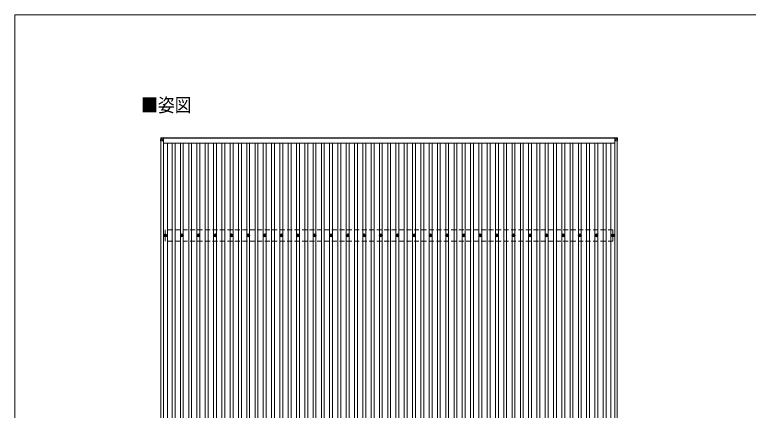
# Model space of a CAD drawing. Units: millimetres at full size, sheet at 1:50; details may follow other scales. Extents: x -14053 to 14053, y -9700 to 9700.
# Drawn here: x -14053 to -5204, y 4929 to 9700 of the extents above; entities that cross this region are included whole.
import ezdxf
from ezdxf.enums import TextEntityAlignment as Align

# ---------------------------------------------------------------- set-up
doc = ezdxf.new("R2010")
doc.units = ezdxf.units.MM
doc.header["$LTSCALE"] = 50
doc.linetypes.add('DASHED1', pattern=[1.8, 1.2, -0.6])
for name, color, linetype, lineweight in [('1-1_壁線', 2, 'Continuous', 20), ('1-2_建具', 134, 'Continuous', 9), ('1-3_階段', 5, 'Continuous', 9), ('1-4_設備', 2, 'DASHED1', 20), ('1-5_仕上げ', 6, 'Continuous', 5), ('F-0_ﾚｲﾔ240', 7, 'Continuous', 9)]:
    doc.layers.add(name, color=color, linetype=linetype, lineweight=lineweight)
doc.layers.add('1-7_ハッチ', color=7, linetype='Continuous')
doc.styles.add('ＭＳ ゴシック', font='')
doc.styles.get('ＭＳ ゴシック').set_extended_font_data('MS Gothic')

msp = doc.modelspace()

# ---------------------------------------------------------------- linework, layer by layer
at = {"layer": '1-1_壁線'}
for p, q in [((-12288.91, 2797.44), (-12288.91, 8178.46)), ((-12259.91, 2797.39), (-12259.91, 8178.41)), ((-12259.91, 8151.22), (-6813.91, 8151.22)), ((-12258.44, 8214.64), (-6816.22, 8214.64)), ((-6816.22, 8210.05), (-12258.44, 8210.05)), ((-12210.41, 2822.12), (-12210.41, 8151.22)), ((-6863.41, 2822.12), (-6863.41, 8151.22)), ((-6813.91, 2797.39), (-6813.91, 8178.42)), ((-6784.91, 2802.27), (-6784.91, 8178.47))]:
    msp.add_line(p, q, dxfattribs=at)
at = {"layer": '1-2_建具'}
for p, q in [((-12154.41, 2822.12), (-12154.41, 8151.22)), ((-12119.41, 2822.12), (-12119.41, 8151.22)), ((-12054.41, 2822.12), (-12054.41, 8151.22)), ((-12019.41, 2822.12), (-12019.41, 8151.22)), ((-11954.41, 2822.12), (-11954.41, 8151.22)), ((-11919.41, 2822.12), (-11919.41, 8151.22)), ((-11854.41, 2822.12), (-11854.41, 8151.22)), ((-11819.41, 2822.12), (-11819.41, 8151.22)), ((-11754.41, 2822.12), (-11754.41, 8151.22)), ((-11719.41, 2822.12), (-11719.41, 8151.22)), ((-11654.41, 2822.12), (-11654.41, 8151.22)), ((-11619.41, 2822.12), (-11619.41, 8151.22)), ((-11554.41, 2822.12), (-11554.41, 8151.22)), ((-11519.41, 2822.12), (-11519.41, 8151.22)), ((-11454.41, 2822.12), (-11454.41, 8151.22)), ((-11419.41, 2822.12), (-11419.41, 8151.22)), ((-11354.41, 2822.12), (-11354.41, 8151.22)), ((-11319.41, 2822.12), (-11319.41, 8151.22)), ((-11254.41, 2822.12), (-11254.41, 8151.22)), ((-11219.41, 2822.12), (-11219.41, 8151.22)), ((-11154.41, 2822.12), (-11154.41, 8151.22)), ((-11119.41, 2822.12), (-11119.41, 8151.22)), ((-11054.41, 2822.12), (-11054.41, 8151.22)), ((-11019.41, 2822.12), (-11019.41, 8151.22)), ((-10954.41, 2822.12), (-10954.41, 8151.22)), ((-10919.41, 2822.12), (-10919.41, 8151.22)), ((-10854.41, 2822.12), (-10854.41, 8151.22)), ((-10819.41, 2822.12), (-10819.41, 8151.22)), ((-10754.41, 2822.12), (-10754.41, 8151.22)), ((-10719.41, 2822.12), (-10719.41, 8151.22)), ((-10654.41, 2822.12), (-10654.41, 8151.22)), ((-10619.41, 2822.12), (-10619.41, 8151.22)), ((-10554.41, 2822.12), (-10554.41, 8151.22)), ((-10519.41, 2822.12), (-10519.41, 8151.22)), ((-10454.41, 2822.12), (-10454.41, 8151.22)), ((-10419.41, 2822.12), (-10419.41, 8151.22)), ((-10354.41, 2822.12), (-10354.41, 8151.22)), ((-10319.41, 2822.12), (-10319.41, 8151.22)), ((-10254.41, 2822.12), (-10254.41, 8151.22)), ((-10219.41, 2822.12), (-10219.41, 8151.22)), ((-10154.41, 2822.12), (-10154.41, 8151.22)), ((-10119.41, 2822.12), (-10119.41, 8151.22)), ((-10054.41, 2822.12), (-10054.41, 8151.22)), ((-10019.41, 2822.12), (-10019.41, 8151.22)), ((-9954.41, 2822.12), (-9954.41, 8151.22)), ((-9919.41, 2822.12), (-9919.41, 8151.22)), ((-9854.41, 2822.12), (-9854.41, 8151.22)), ((-9819.41, 2822.12), (-9819.41, 8151.22)), ((-9754.41, 2822.12), (-9754.41, 8151.22)), ((-9719.41, 2822.12), (-9719.41, 8151.22)), ((-9654.41, 2822.12), (-9654.41, 8151.22)), ((-9619.41, 2822.12), (-9619.41, 8151.22)), ((-9554.41, 2822.12), (-9554.41, 8151.22)), ((-9519.41, 2822.12), (-9519.41, 8151.22)), ((-9454.41, 2822.12), (-9454.41, 8151.22)), ((-9419.41, 2822.12), (-9419.41, 8151.22)), ((-9354.41, 2822.12), (-9354.41, 8151.22)), ((-9319.41, 2822.12), (-9319.41, 8151.22)), ((-9254.41, 2822.12), (-9254.41, 8151.22)), ((-9219.41, 2822.12), (-9219.41, 8151.22)), ((-9154.41, 2822.12), (-9154.41, 8151.22)), ((-9119.41, 2822.12), (-9119.41, 8151.22)), ((-9054.41, 2822.12), (-9054.41, 8151.22)), ((-9019.41, 2822.12), (-9019.41, 8151.22)), ((-8954.41, 2822.12), (-8954.41, 8151.22)), ((-8919.41, 2822.12), (-8919.41, 8151.22)), ((-8854.41, 2822.12), (-8854.41, 8151.22)), ((-8819.41, 2822.12), (-8819.41, 8151.22)), ((-8754.41, 2822.12), (-8754.41, 8151.22)), ((-8719.41, 2822.12), (-8719.41, 8151.22)), ((-8654.41, 2822.12), (-8654.41, 8151.22)), ((-8619.41, 2822.12), (-8619.41, 8151.22)), ((-8554.41, 2822.12), (-8554.41, 8151.22)), ((-8519.41, 2822.12), (-8519.41, 8151.22)), ((-8454.41, 2822.12), (-8454.41, 8151.22)), ((-8419.41, 2822.12), (-8419.41, 8151.22)), ((-8354.41, 2822.12), (-8354.41, 8151.22)), ((-8319.41, 2822.12), (-8319.41, 8151.22)), ((-8254.41, 2822.12), (-8254.41, 8151.22)), ((-8219.41, 2822.12), (-8219.41, 8151.22)), ((-8154.41, 2822.12), (-8154.41, 8151.22)), ((-8119.41, 2822.12), (-8119.41, 8151.22)), ((-8054.41, 2822.12), (-8054.41, 8151.22)), ((-8019.41, 2822.12), (-8019.41, 8151.22)), ((-7954.41, 2822.12), (-7954.41, 8151.22)), ((-7919.41, 2822.12), (-7919.41, 8151.22)), ((-7854.41, 2822.12), (-7854.41, 8151.22)), ((-7819.41, 2822.12), (-7819.41, 8151.22)), ((-7754.41, 2822.12), (-7754.41, 8151.22)), ((-7719.41, 2822.12), (-7719.41, 8151.22)), ((-7654.41, 2822.12), (-7654.41, 8151.22)), ((-7619.41, 2822.12), (-7619.41, 8151.22)), ((-7554.41, 2822.12), (-7554.41, 8151.22)), ((-7519.41, 2822.12), (-7519.41, 8151.22)), ((-7454.41, 2822.12), (-7454.41, 8151.22)), ((-7419.41, 2822.12), (-7419.41, 8151.22)), ((-7354.41, 2822.12), (-7354.41, 8151.22)), ((-7319.41, 2822.12), (-7319.41, 8151.22)), ((-7254.41, 2822.12), (-7254.41, 8151.22)), ((-7219.41, 2822.12), (-7219.41, 8151.22)), ((-7154.41, 2822.12), (-7154.41, 8151.22)), ((-7119.41, 2822.12), (-7119.41, 8151.22)), ((-7054.41, 2822.12), (-7054.41, 8151.22)), ((-7019.41, 2822.12), (-7019.41, 8151.22)), ((-6954.41, 2822.12), (-6954.41, 8151.22)), ((-6919.41, 2822.12), (-6919.41, 8151.22))]:
    msp.add_line(p, q, dxfattribs=at)
at = {"layer": '1-3_階段'}
for p, q in [((-12246.91, 7039.37), (-12242.5, 7039.37)), ((-12246.91, 7035.87), (-12242.5, 7035.87)), ((-12238.66, 7047.62), (-12238.66, 7043.2)), ((-12238.66, 7032.04), (-12238.66, 7027.62)), ((-12235.16, 7047.62), (-12235.16, 7043.2)), ((-12235.16, 7032.04), (-12235.16, 7027.62)), ((-12231.33, 7039.37), (-12226.92, 7039.37)), ((-12231.33, 7035.87), (-12226.92, 7035.87)), ((-12046.91, 7039.37), (-12042.5, 7039.37)), ((-12046.91, 7035.87), (-12042.5, 7035.87)), ((-12038.66, 7047.62), (-12038.66, 7043.2)), ((-12038.66, 7032.04), (-12038.66, 7027.62)), ((-12035.16, 7047.62), (-12035.16, 7043.2)), ((-12035.16, 7032.04), (-12035.16, 7027.62)), ((-12031.33, 7039.37), (-12026.92, 7039.37)), ((-12031.33, 7035.87), (-12026.92, 7035.87)), ((-11846.91, 7039.37), (-11842.5, 7039.37)), ((-11846.91, 7035.87), (-11842.5, 7035.87)), ((-11838.66, 7047.62), (-11838.66, 7043.2)), ((-11838.66, 7032.04), (-11838.66, 7027.62)), ((-11835.16, 7047.62), (-11835.16, 7043.2)), ((-11835.16, 7032.04), (-11835.16, 7027.62)), ((-11831.33, 7039.37), (-11826.92, 7039.37)), ((-11831.33, 7035.87), (-11826.92, 7035.87)), ((-11646.91, 7039.37), (-11642.5, 7039.37)), ((-11646.91, 7035.87), (-11642.5, 7035.87)), ((-11638.66, 7047.62), (-11638.66, 7043.2)), ((-11638.66, 7032.04), (-11638.66, 7027.62)), ((-11635.16, 7047.62), (-11635.16, 7043.2)), ((-11635.16, 7032.04), (-11635.16, 7027.62)), ((-11631.33, 7039.37), (-11626.92, 7039.37)), ((-11631.33, 7035.87), (-11626.92, 7035.87)), ((-11446.91, 7039.37), (-11442.5, 7039.37)), ((-11446.91, 7035.87), (-11442.5, 7035.87)), ((-11438.66, 7047.62), (-11438.66, 7043.2)), ((-11438.66, 7032.04), (-11438.66, 7027.62)), ((-11435.16, 7047.62), (-11435.16, 7043.2)), ((-11435.16, 7032.04), (-11435.16, 7027.62)), ((-11431.33, 7039.37), (-11426.92, 7039.37)), ((-11431.33, 7035.87), (-11426.92, 7035.87)), ((-11246.91, 7039.37), (-11242.5, 7039.37)), ((-11246.91, 7035.87), (-11242.5, 7035.87)), ((-11238.66, 7047.62), (-11238.66, 7043.2)), ((-11238.66, 7032.04), (-11238.66, 7027.62)), ((-11235.16, 7047.62), (-11235.16, 7043.2)), ((-11235.16, 7032.04), (-11235.16, 7027.62)), ((-11231.33, 7039.37), (-11226.92, 7039.37)), ((-11231.33, 7035.87), (-11226.92, 7035.87)), ((-11046.91, 7039.37), (-11042.5, 7039.37)), ((-11046.91, 7035.87), (-11042.5, 7035.87)), ((-11038.66, 7047.62), (-11038.66, 7043.2)), ((-11038.66, 7032.04), (-11038.66, 7027.62)), ((-11035.16, 7047.62), (-11035.16, 7043.2)), ((-11035.16, 7032.04), (-11035.16, 7027.62)), ((-11031.33, 7039.37), (-11026.92, 7039.37)), ((-11031.33, 7035.87), (-11026.92, 7035.87)), ((-10846.91, 7039.37), (-10842.5, 7039.37)), ((-10846.91, 7035.87), (-10842.5, 7035.87)), ((-10838.66, 7047.62), (-10838.66, 7043.2)), ((-10838.66, 7032.04), (-10838.66, 7027.62)), ((-10835.16, 7047.62), (-10835.16, 7043.2)), ((-10835.16, 7032.04), (-10835.16, 7027.62)), ((-10831.33, 7039.37), (-10826.92, 7039.37)), ((-10831.33, 7035.87), (-10826.92, 7035.87)), ((-10646.91, 7039.37), (-10642.5, 7039.37)), ((-10646.91, 7035.87), (-10642.5, 7035.87)), ((-10638.66, 7047.62), (-10638.66, 7043.2)), ((-10638.66, 7032.04), (-10638.66, 7027.62)), ((-10635.16, 7047.62), (-10635.16, 7043.2)), ((-10635.16, 7032.04), (-10635.16, 7027.62)), ((-10631.33, 7039.37), (-10626.92, 7039.37)), ((-10631.33, 7035.87), (-10626.92, 7035.87)), ((-10446.91, 7039.37), (-10442.5, 7039.37)), ((-10446.91, 7035.87), (-10442.5, 7035.87)), ((-10438.66, 7047.62), (-10438.66, 7043.2)), ((-10438.66, 7032.04), (-10438.66, 7027.62)), ((-10435.16, 7047.62), (-10435.16, 7043.2)), ((-10435.16, 7032.04), (-10435.16, 7027.62)), ((-10431.33, 7039.37), (-10426.92, 7039.37)), ((-10431.33, 7035.87), (-10426.92, 7035.87)), ((-10246.91, 7039.37), (-10242.5, 7039.37)), ((-10246.91, 7035.87), (-10242.5, 7035.87)), ((-10238.66, 7047.62), (-10238.66, 7043.2)), ((-10238.66, 7032.04), (-10238.66, 7027.62)), ((-10235.16, 7047.62), (-10235.16, 7043.2)), ((-10235.16, 7032.04), (-10235.16, 7027.62)), ((-10231.33, 7039.37), (-10226.92, 7039.37)), ((-10231.33, 7035.87), (-10226.92, 7035.87)), ((-10046.91, 7039.37), (-10042.5, 7039.37)), ((-10046.91, 7035.87), (-10042.5, 7035.87)), ((-10038.66, 7047.62), (-10038.66, 7043.2)), ((-10038.66, 7032.04), (-10038.66, 7027.62)), ((-10035.16, 7047.62), (-10035.16, 7043.2)), ((-10035.16, 7032.04), (-10035.16, 7027.62)), ((-10031.33, 7039.37), (-10026.92, 7039.37)), ((-10031.33, 7035.87), (-10026.92, 7035.87)), ((-9846.91, 7039.37), (-9842.5, 7039.37)), ((-9846.91, 7035.87), (-9842.5, 7035.87)), ((-9838.66, 7047.62), (-9838.66, 7043.2)), ((-9838.66, 7032.04), (-9838.66, 7027.62)), ((-9835.16, 7047.62), (-9835.16, 7043.2)), ((-9835.16, 7032.04), (-9835.16, 7027.62)), ((-9831.33, 7039.37), (-9826.92, 7039.37)), ((-9831.33, 7035.87), (-9826.92, 7035.87)), ((-9646.91, 7039.37), (-9642.5, 7039.37)), ((-9646.91, 7035.87), (-9642.5, 7035.87)), ((-9638.66, 7047.62), (-9638.66, 7043.2)), ((-9638.66, 7032.04), (-9638.66, 7027.62)), ((-9635.16, 7047.62), (-9635.16, 7043.2)), ((-9635.16, 7032.04), (-9635.16, 7027.62)), ((-9631.33, 7039.37), (-9626.92, 7039.37)), ((-9631.33, 7035.87), (-9626.92, 7035.87)), ((-9446.91, 7039.37), (-9442.5, 7039.37)), ((-9446.91, 7035.87), (-9442.5, 7035.87)), ((-9438.66, 7047.62), (-9438.66, 7043.2)), ((-9438.66, 7032.04), (-9438.66, 7027.62)), ((-9435.16, 7047.62), (-9435.16, 7043.2)), ((-9435.16, 7032.04), (-9435.16, 7027.62)), ((-9431.33, 7039.37), (-9426.92, 7039.37)), ((-9431.33, 7035.87), (-9426.92, 7035.87)), ((-9246.91, 7039.37), (-9242.5, 7039.37)), ((-9246.91, 7035.87), (-9242.5, 7035.87)), ((-9238.66, 7047.62), (-9238.66, 7043.2)), ((-9238.66, 7032.04), (-9238.66, 7027.62)), ((-9235.16, 7047.62), (-9235.16, 7043.2)), ((-9235.16, 7032.04), (-9235.16, 7027.62)), ((-9231.33, 7039.37), (-9226.92, 7039.37)), ((-9231.33, 7035.87), (-9226.92, 7035.87)), ((-9046.91, 7039.37), (-9042.5, 7039.37)), ((-9046.91, 7035.87), (-9042.5, 7035.87)), ((-9038.66, 7047.62), (-9038.66, 7043.2)), ((-9038.66, 7032.04), (-9038.66, 7027.62)), ((-9035.16, 7047.62), (-9035.16, 7043.2)), ((-9035.16, 7032.04), (-9035.16, 7027.62)), ((-9031.33, 7039.37), (-9026.92, 7039.37)), ((-9031.33, 7035.87), (-9026.92, 7035.87)), ((-8846.91, 7039.37), (-8842.5, 7039.37)), ((-8846.91, 7035.87), (-8842.5, 7035.87)), ((-8838.66, 7047.62), (-8838.66, 7043.2)), ((-8838.66, 7032.04), (-8838.66, 7027.62)), ((-8835.16, 7047.62), (-8835.16, 7043.2)), ((-8835.16, 7032.04), (-8835.16, 7027.62)), ((-8831.33, 7039.37), (-8826.92, 7039.37)), ((-8831.33, 7035.87), (-8826.92, 7035.87)), ((-8646.91, 7039.37), (-8642.5, 7039.37)), ((-8646.91, 7035.87), (-8642.5, 7035.87)), ((-8638.66, 7047.62), (-8638.66, 7043.2)), ((-8638.66, 7032.04), (-8638.66, 7027.62)), ((-8635.16, 7047.62), (-8635.16, 7043.2)), ((-8635.16, 7032.04), (-8635.16, 7027.62)), ((-8631.33, 7039.37), (-8626.92, 7039.37)), ((-8631.33, 7035.87), (-8626.92, 7035.87)), ((-8446.91, 7039.37), (-8442.5, 7039.37)), ((-8446.91, 7035.87), (-8442.5, 7035.87)), ((-8438.66, 7047.62), (-8438.66, 7043.2)), ((-8438.66, 7032.04), (-8438.66, 7027.62)), ((-8435.16, 7047.62), (-8435.16, 7043.2)), ((-8435.16, 7032.04), (-8435.16, 7027.62)), ((-8431.33, 7039.37), (-8426.92, 7039.37)), ((-8431.33, 7035.87), (-8426.92, 7035.87)), ((-8246.91, 7039.37), (-8242.5, 7039.37)), ((-8246.91, 7035.87), (-8242.5, 7035.87)), ((-8238.66, 7047.62), (-8238.66, 7043.2)), ((-8238.66, 7032.04), (-8238.66, 7027.62)), ((-8235.16, 7047.62), (-8235.16, 7043.2)), ((-8235.16, 7032.04), (-8235.16, 7027.62)), ((-8231.33, 7039.37), (-8226.92, 7039.37)), ((-8231.33, 7035.87), (-8226.92, 7035.87)), ((-8046.91, 7039.37), (-8042.5, 7039.37)), ((-8046.91, 7035.87), (-8042.5, 7035.87)), ((-8038.66, 7047.62), (-8038.66, 7043.2)), ((-8038.66, 7032.04), (-8038.66, 7027.62)), ((-8035.16, 7047.62), (-8035.16, 7043.2)), ((-8035.16, 7032.04), (-8035.16, 7027.62)), ((-8031.33, 7039.37), (-8026.92, 7039.37)), ((-8031.33, 7035.87), (-8026.92, 7035.87)), ((-7846.91, 7039.37), (-7842.5, 7039.37)), ((-7846.91, 7035.87), (-7842.5, 7035.87)), ((-7838.66, 7047.62), (-7838.66, 7043.2)), ((-7838.66, 7032.04), (-7838.66, 7027.62)), ((-7835.16, 7047.62), (-7835.16, 7043.2)), ((-7835.16, 7032.04), (-7835.16, 7027.62)), ((-7831.33, 7039.37), (-7826.92, 7039.37)), ((-7831.33, 7035.87), (-7826.92, 7035.87)), ((-7646.91, 7039.37), (-7642.5, 7039.37)), ((-7646.91, 7035.87), (-7642.5, 7035.87)), ((-7638.66, 7047.62), (-7638.66, 7043.2)), ((-7638.66, 7032.04), (-7638.66, 7027.62)), ((-7635.16, 7047.62), (-7635.16, 7043.2)), ((-7635.16, 7032.04), (-7635.16, 7027.62)), ((-7631.33, 7039.37), (-7626.92, 7039.37)), ((-7631.33, 7035.87), (-7626.92, 7035.87)), ((-7446.91, 7039.37), (-7442.5, 7039.37)), ((-7446.91, 7035.87), (-7442.5, 7035.87)), ((-7438.66, 7047.62), (-7438.66, 7043.2)), ((-7438.66, 7032.04), (-7438.66, 7027.62)), ((-7435.16, 7047.62), (-7435.16, 7043.2)), ((-7435.16, 7032.04), (-7435.16, 7027.62)), ((-7431.33, 7039.37), (-7426.92, 7039.37)), ((-7431.33, 7035.87), (-7426.92, 7035.87)), ((-7246.91, 7039.37), (-7242.5, 7039.37)), ((-7246.91, 7035.87), (-7242.5, 7035.87)), ((-7238.66, 7047.62), (-7238.66, 7043.2)), ((-7238.66, 7032.04), (-7238.66, 7027.62)), ((-7235.16, 7047.62), (-7235.16, 7043.2)), ((-7235.16, 7032.04), (-7235.16, 7027.62)), ((-7231.33, 7039.37), (-7226.92, 7039.37)), ((-7231.33, 7035.87), (-7226.92, 7035.87)), ((-7046.91, 7039.37), (-7042.5, 7039.37)), ((-7046.91, 7035.87), (-7042.5, 7035.87)), ((-7038.66, 7047.62), (-7038.66, 7043.2)), ((-7038.66, 7032.04), (-7038.66, 7027.62)), ((-7035.16, 7047.62), (-7035.16, 7043.2)), ((-7035.16, 7032.04), (-7035.16, 7027.62)), ((-7031.33, 7039.37), (-7026.92, 7039.37)), ((-7031.33, 7035.87), (-7026.92, 7035.87)), ((-6846.91, 7039.37), (-6842.5, 7039.37)), ((-6846.91, 7035.87), (-6842.5, 7035.87)), ((-6838.66, 7047.62), (-6838.66, 7043.2)), ((-6838.66, 7032.04), (-6838.66, 7027.62)), ((-6835.16, 7047.62), (-6835.16, 7043.2)), ((-6835.16, 7032.04), (-6835.16, 7027.62)), ((-6831.33, 7039.37), (-6826.92, 7039.37)), ((-6831.33, 7035.87), (-6826.92, 7035.87))]:
    msp.add_line(p, q, dxfattribs=at)
for centre, radius in [((-12236.91, 7037.62), 18.25), ((-12236.91, 7037.62), 10.15), ((-12236.91, 7037.62), 5.85), ((-12236.91, 7037.62), 5.25), ((-12036.91, 7037.62), 18.25), ((-12036.91, 7037.62), 10.15), ((-12036.91, 7037.62), 5.85), ((-12036.91, 7037.62), 5.25), ((-11836.91, 7037.62), 18.25), ((-11836.91, 7037.62), 10.15), ((-11836.91, 7037.62), 5.85), ((-11836.91, 7037.62), 5.25), ((-11636.91, 7037.62), 18.25), ((-11636.91, 7037.62), 10.15), ((-11636.91, 7037.62), 5.85), ((-11636.91, 7037.62), 5.25), ((-11436.91, 7037.62), 18.25), ((-11436.91, 7037.62), 10.15), ((-11436.91, 7037.62), 5.85), ((-11436.91, 7037.62), 5.25), ((-11236.91, 7037.62), 18.25), ((-11236.91, 7037.62), 10.15), ((-11236.91, 7037.62), 5.85), ((-11236.91, 7037.62), 5.25), ((-11036.91, 7037.62), 18.25), ((-11036.91, 7037.62), 10.15), ((-11036.91, 7037.62), 5.85), ((-11036.91, 7037.62), 5.25), ((-10836.91, 7037.62), 18.25), ((-10836.91, 7037.62), 10.15), ((-10836.91, 7037.62), 5.85), ((-10836.91, 7037.62), 5.25), ((-10636.91, 7037.62), 18.25), ((-10636.91, 7037.62), 10.15), ((-10636.91, 7037.62), 5.85), ((-10636.91, 7037.62), 5.25), ((-10436.91, 7037.62), 18.25), ((-10436.91, 7037.62), 10.15), ((-10436.91, 7037.62), 5.85), ((-10436.91, 7037.62), 5.25), ((-10236.91, 7037.62), 18.25), ((-10236.91, 7037.62), 10.15), ((-10236.91, 7037.62), 5.85), ((-10236.91, 7037.62), 5.25), ((-10036.91, 7037.62), 18.25), ((-10036.91, 7037.62), 10.15), ((-10036.91, 7037.62), 5.85), ((-10036.91, 7037.62), 5.25), ((-9836.91, 7037.62), 18.25), ((-9836.91, 7037.62), 10.15), ((-9836.91, 7037.62), 5.85), ((-9836.91, 7037.62), 5.25), ((-9636.91, 7037.62), 18.25), ((-9636.91, 7037.62), 10.15), ((-9636.91, 7037.62), 5.85), ((-9636.91, 7037.62), 5.25), ((-9436.91, 7037.62), 18.25), ((-9436.91, 7037.62), 10.15), ((-9436.91, 7037.62), 5.85), ((-9436.91, 7037.62), 5.25), ((-9236.91, 7037.62), 18.25), ((-9236.91, 7037.62), 10.15), ((-9236.91, 7037.62), 5.85), ((-9236.91, 7037.62), 5.25), ((-9036.91, 7037.62), 18.25), ((-9036.91, 7037.62), 10.15), ((-9036.91, 7037.62), 5.85), ((-9036.91, 7037.62), 5.25), ((-8836.91, 7037.62), 18.25), ((-8836.91, 7037.62), 10.15), ((-8836.91, 7037.62), 5.85), ((-8836.91, 7037.62), 5.25), ((-8636.91, 7037.62), 18.25), ((-8636.91, 7037.62), 10.15), ((-8636.91, 7037.62), 5.85), ((-8636.91, 7037.62), 5.25), ((-8436.91, 7037.62), 18.25), ((-8436.91, 7037.62), 10.15), ((-8436.91, 7037.62), 5.85), ((-8436.91, 7037.62), 5.25), ((-8236.91, 7037.62), 18.25), ((-8236.91, 7037.62), 10.15), ((-8236.91, 7037.62), 5.85), ((-8236.91, 7037.62), 5.25), ((-8036.91, 7037.62), 18.25), ((-8036.91, 7037.62), 10.15), ((-8036.91, 7037.62), 5.85), ((-8036.91, 7037.62), 5.25), ((-7836.91, 7037.62), 18.25), ((-7836.91, 7037.62), 10.15), ((-7836.91, 7037.62), 5.85), ((-7836.91, 7037.62), 5.25), ((-7636.91, 7037.62), 18.25), ((-7636.91, 7037.62), 10.15), ((-7636.91, 7037.62), 5.85), ((-7636.91, 7037.62), 5.25), ((-7436.91, 7037.62), 18.25), ((-7436.91, 7037.62), 10.15), ((-7436.91, 7037.62), 5.85), ((-7436.91, 7037.62), 5.25), ((-7236.91, 7037.62), 18.25), ((-7236.91, 7037.62), 10.15), ((-7236.91, 7037.62), 5.85), ((-7236.91, 7037.62), 5.25), ((-7036.91, 7037.62), 18.25), ((-7036.91, 7037.62), 10.15), ((-7036.91, 7037.62), 5.85), ((-7036.91, 7037.62), 5.25), ((-6836.91, 7037.62), 18.25), ((-6836.91, 7037.62), 10.15), ((-6836.91, 7037.62), 5.85), ((-6836.91, 7037.62), 5.25)]:
    msp.add_circle(centre, radius, dxfattribs=at)
at = {"layer": '1-4_設備'}
for p, q in [((-12236.91, 6970.62), (-12236.91, 7104.62)), ((-6836.91, 7104.62), (-12236.91, 7104.62)), ((-6836.91, 6970.62), (-6836.91, 7104.62)), ((-6836.91, 6970.62), (-12236.91, 6970.62))]:
    msp.add_line(p, q, dxfattribs=at)
at = {"layer": '1-5_仕上げ'}
for p, q in [((-12292.74, 8177.88), (-12290.87, 8208.42)), ((-12290.87, 8208.42), (-12290.87, 8213.17)), ((-12288.98, 8208.23), (-12290.84, 8177.82)), ((-12290.84, 8178.47), (-12258.44, 8178.41)), ((-12258.44, 8216.97), (-12289, 8215.05)), ((-12288.99, 8215.05), (-12289, 8215.05)), ((-12258.44, 8216.97), (-12288.99, 8215.05)), ((-12288.99, 8215.05), (-12288.99, 8210.29)), ((-12288.99, 8210.29), (-12258.44, 8212.16)), ((-12288.88, 8208.24), (-12288.98, 8208.23)), ((-12258.44, 8210.2), (-12288.93, 8208.33)), ((-12258.44, 8178.41), (-12288.88, 8208.89)), ((-12258.44, 8216.97), (-12258.44, 8178.41)), ((-6816.22, 8216.97), (-6785.66, 8215.05)), ((-6816.22, 8216.97), (-6816.22, 8178.41)), ((-6816.22, 8216.97), (-6785.66, 8215.05)), ((-6785.66, 8210.29), (-6816.22, 8212.16)), ((-6816.22, 8210.2), (-6785.73, 8208.33)), ((-6816.22, 8178.41), (-6785.78, 8208.89)), ((-6783.82, 8178.47), (-6816.22, 8178.41)), ((-6785.78, 8208.24), (-6785.68, 8208.23)), ((-6785.68, 8208.23), (-6783.82, 8177.82)), ((-6785.66, 8215.05), (-6785.66, 8215.05)), ((-6785.66, 8215.05), (-6785.66, 8210.29)), ((-6783.79, 8208.42), (-6783.79, 8213.17)), ((-6781.92, 8177.88), (-6783.79, 8208.42))]:
    msp.add_line(p, q, dxfattribs=at)
for points in [[(-12290.87, 8213.17), (-12292.74, 8182.69), (-12292.74, 8177.88)], [(-6783.79, 8213.17), (-6781.92, 8182.69), (-6781.92, 8177.88)]]:
    msp.add_lwpolyline(points, dxfattribs=at)
for centre, radius, start, end in [((-12288.87, 8208.3), 2, 93.48408, 176.48407), ((-12288.64, 8221.14), 12.92, 260.08679, 268.52577), ((-12278.62, 8209.35), 10.42, 174.80664, 186.16183), ((-6796.04, 8209.35), 10.42, 353.83817, 5.19336), ((-6786.01, 8221.14), 12.92, 271.47423, 279.91321), ((-6785.79, 8208.3), 2, 3.51593, 86.51592)]:
    msp.add_arc(centre, radius, start, end, dxfattribs=at)
for centre, major_axis, ratio, start_param, end_param in [((-12290.73, 8177.88), (-2, 0), 0.033268, 0.0000002, 1.5185344), ((-12288.87, 8213.05), (-1.92, -0.56), 0.998105, 4.4898734, 5.9384966), ((-12288.87, 8208.3), (-0.12, 2), 0.02656, 0.0332981, 1.5518323), ((-12252.86, 8210.44), (-36.07, -2.1), 0.055348, 0.0000815, 0.0491486), ((-6821.8, 8210.44), (36.07, -2.1), 0.055348, 6.2340367, 6.2831038), ((-6785.79, 8208.3), (0.12, 2), 0.02656, 4.731353, 6.2498872), ((-6785.79, 8213.05), (1.92, -0.56), 0.998105, 0.3446887, 1.793312), ((-6783.93, 8177.88), (2, 0), 0.033268, 4.7646509, 6.2831851)]:
    msp.add_ellipse(centre, major_axis=major_axis, ratio=ratio, start_param=start_param, end_param=end_param, dxfattribs=at)
at = {"layer": 'F-0_ﾚｲﾔ240', "color": 5}
for q in [(-14053.43, -9700), (13346.57, 9700)]:
    msp.add_line((-14053.43, 9700), q, dxfattribs=at)

# ---------------------------------------------------------------- texts
at = {"layer": '1-7_ハッチ', "style": 'ＭＳ ゴシック', "width": 0.9}
msp.add_text('■姿図', height=165, dxfattribs=at).set_placement((-12528.37, 8477.41), align=Align.BOTTOM_LEFT)

doc.saveas('drawing.dxf')
